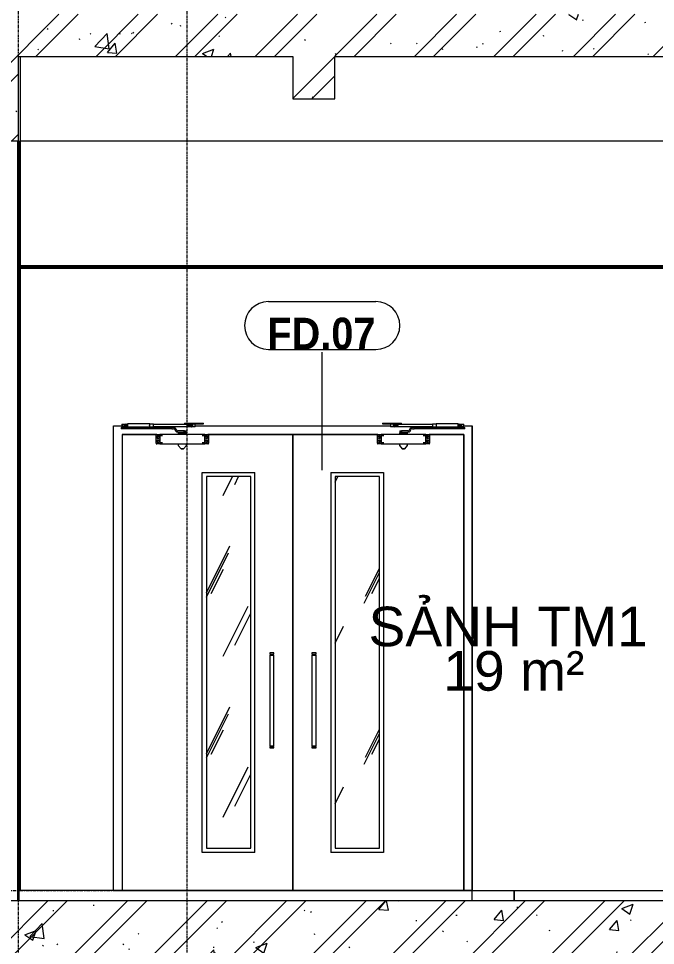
# Model space of a CAD drawing. Header units: millimetres. Extents: x 41641 to 74043, y -6777 to 34550.
# Drawn here: x 44537 to 47557, y -2261 to 2130 of the extents above; entities that cross this region are included whole.
import ezdxf

# ---------------------------------------------------------------- set-up
doc = ezdxf.new("R2010")
doc.units = ezdxf.units.MM
doc.linetypes.add('Centre', pattern=[31.75, 6.35, -4.7625, 15.875, -4.7625])
doc.linetypes.add('Grid Line', pattern=[22.225, 12.7, -3.175, 3.175, -3.175])
for name, color, linetype, lineweight in [('0-1', 7, 'Continuous', 5), ('A-AREA-IDEN', 2, 'Continuous', 9), ('A-CLNG-2', 7, 'Continuous', 35), ('A-CLNG-PATT', 13, 'Continuous', 18), ('A-DETL-GENF-1', 9, 'Continuous', 18), ('A-DETL-THIN', 151, 'Continuous', 18), ('A-DOOR', 31, 'Continuous', 18), ('A-DOOR-FRAM', 31, 'Continuous', 18), ('A-DOOR-IDEN', 31, 'Continuous', 9), ('A-FLOR-LEVL-2', 51, 'Centre', 9), ('A-WALL', 113, 'Continuous', 18), ('A-WALL-1', 7, 'Continuous', 35), ('A-WALL-FNSH-1', 250, 'Continuous', 18), ('S-BEAM-2', 250, 'Continuous', 18), ('S-COLS', 52, 'Continuous', 18), ('S-GRID-1', 1, 'Grid Line', 9)]:
    doc.layers.add(name, color=color, linetype=linetype, lineweight=lineweight)
doc.styles.add('Arial', font='arial.ttf', dxfattribs={"height": 187.5})
doc.styles.add('Arial_B', font='arialbd.ttf', dxfattribs={"width": 0.9, "height": 150})
pattern_1 = [(63.435, (49768.4, 15777.17), (-0.0007, 762.0005), [266.23, -1437.652]), (63.435, (49006.4, 15777.17), (-0.0007, 762.0005), [266.23, -1437.652]), (63.435, (50133.16, 15924.4), (-0.0007, 762.0005), [266.23, -1437.652]), (63.435, (49371.16, 15924.4), (-0.0007, 762.0005), [266.23, -1437.652]), (63.435, (50077.95, 15872.4), (-0.0007, 762.0005), [266.23, -1437.652]), (63.435, (49315.95, 15872.4), (-0.0007, 762.0005), [266.23, -1437.652]), (63.435, (50021.68, 16170.03), (-0.0007, 762.0005), [129.4, -1574.483]), (63.435, (49259.68, 16170.03), (-0.0007, 762.0005), [129.4, -1574.483]), (63.435, (49984.87, 16123.98), (-0.0007, 762.0005), [266.23, -1437.652]), (63.435, (49222.87, 16123.98), (-0.0007, 762.0005), [266.23, -1437.652]), (63.435, (49991.36, 16157.04), (-0.0007, 762.0005), [266.23, -1437.652]), (63.435, (49229.36, 16157.04), (-0.0007, 762.0005), [266.23, -1437.652]), (63.435, (49683.93, 16011.97), (-0.0007, 762.0005), [266.23, -1437.652]), (63.435, (48921.93, 16011.97), (-0.0007, 762.0005), [266.23, -1437.652]), (63.435, (49690.43, 16050.94), (-0.0007, 762.0005), [266.23, -1437.652]), (63.435, (48928.43, 16050.94), (-0.0007, 762.0005), [266.23, -1437.652]), (63.435, (49692.18, 16079.04), (-0.0007, 762.0005), [266.23, -1437.652]), (63.435, (48930.18, 16079.04), (-0.0007, 762.0005), [266.23, -1437.652])]
pattern_2 = [(50, (48873.26, 15725), (546.553, -47.817), [57.15, -628.65]), (355, (48873.26, 15725), (-105.728, 573.17), [45.72, -502.92]), (100.451, (48918.8, 15721), (440.828, 525.35), [48.57, -534.27]), (46.184, (48873.26, 15877.4), (813.237, -126.128), [85.725, -942.975]), (96.636, (48941, 15866.9), (712.207, 742.283), [72.855, -801.405]), (351.184, (48873.3, 15877.4), (712.215, 742.276), [68.58, -754.38]), (21, (48949.46, 15839.3), (454.843, -306.796), [57.15, -628.65]), (326, (48949.46, 15839.3), (185.406, 552.564), [45.72, -502.92]), (71.451, (48987.36, 15813.73), (640.251, 245.764), [48.57, -534.27]), (37.5, (48873.26, 15725), (9.2664, 253.665), [5.029, -491.795, 5.029, -505.511, -504.825]), (37.5, (48873.26, 15725), (9.2664, 253.665), [-1007.364, 5.029, -499.796]), (7.5, (48873.26, 15725), (200.4594, 300.5414), [5.029, -286.055, 5.029, -480.365, -192.405]), (7.5, (48873.26, 15725), (200.4594, 300.5414), [-776.478, 5.029, -187.376]), (327.5, (48703.33, 15725), (406.7728, -17.1864), [5.029, -185.471, 5.029, -589.331, -788.67]), (327.5, (48703.33, 15725), (406.7728, -17.1864), [-784.86, 5.029, -783.641]), (317.5, (48627.13, 15725), (444.388, 76.2803), [5.029, -242.621, 5.029, -389.687, -560.07]), (317.5, (48627.13, 15725), (444.388, 76.2803), [-642.366, 5.029, -555.041]), (45, (48873.26, 15725), (-188.5854, 188.5854), []), (45, (48873.26, 16010.75), (-188.5854, 188.5854), [])]

# ---------------------------------------------------------------- blocks, each defined once
blk = doc.blocks.new('NCV_TKTC_KET CAU_rvt-1-TKCS_THANG MÁY TM1 - MẶT CẮT')
at = {"layer": 'S-BEAM-2'}
for p, q in [((44546.9, 1550), (46035.3, 1550)), ((46035.3, 1550), (49161.9, 1550))]:
    blk.add_line(p, q, dxfattribs=at)
blk = doc.blocks.new('FD_07 - FD_07-1700x2200-CỬA ĐI 2 CÁNH-957538-TKCS_THANG MÁY TM1 - MẶT CẮT')
at = {"layer": 'A-DOOR'}
h = blk.add_hatch(dxfattribs=at)
h.set_pattern_fill('FP_4', color=256, style=0, pattern_type=2)
h.set_pattern_definition(pattern_1)
h.paths.add_polyline_path([(45427.7, -1800), (45637.7, -1800), (45637.7, -40), (45427.7, -40), (45427.7, -1590)])
h = blk.add_hatch(dxfattribs=at)
h.set_pattern_fill('FP_4', color=256, style=0, pattern_type=2)
h.set_pattern_definition(pattern_1)
h.paths.add_polyline_path([(46037.7, -1800), (46247.7, -1800), (46247.7, -40), (46037.7, -40), (46037.7, -1590)])
for p, q in [((45023.1, 193), (45023.1, 187)), ((45023.2, 193), (45027.7, 193)), ((45027.7, 187), (45023.2, 187)), ((45027.1, 209), (45027.1, 196)), ((45027.2, 209), (45039.3, 209)), ((45039.3, 196), (45027.2, 196)), ((45027.7, 193), (45263.2, 193)), ((45027.7, 187), (45027.7, 193)), ((45263.2, 187), (45027.7, 187)), ((45029.6, 209), (45029.6, 193)), ((45030.8, 196), (45030.8, 193)), ((45039.3, 209), (45046.4, 209)), ((45039.3, 196), (45039.3, 209)), ((45046.4, 196), (45039.3, 196)), ((45039.4, 193), (45039.4, 196.2)), ((45040.6, 193), (45040.6, 196)), ((45046.4, 209), (45053.3, 209)), ((45053.3, 196), (45046.4, 196)), ((45053.3, 196), (45053.3, 209)), ((45053.3, 208.6), (45053.3, 196.4)), ((45053.3, 196.4), (45053.3, 208.6)), ((45158.8, 209.5), (45054.1, 209.5)), ((45054.1, 195.5), (45158.8, 195.5)), ((45176.2, 208.5), (45158.8, 208.5)), ((45158.8, 196.5), (45176.2, 196.5)), ((45362.6, 207.5), (45176.2, 207.5)), ((45176.2, 197.5), (45362.6, 197.5)), ((45271.6, 193), (45263.2, 193)), ((45263.2, 193), (45263.2, 187)), ((45263.2, 187), (45271.6, 187)), ((45271.6, 193), (45271.6, 193)), ((45276.5, 184.4), (45282.3, 176.1)), ((45287.2, 179.6), (45281.4, 187.9)), ((45322.5, 177), (45292.1, 177)), ((45303.5, 179), (45306.2, 179)), ((45303.5, 179), (45303.5, 177)), ((45306.2, 179), (45316.2, 179)), ((45306.2, 177), (45306.2, 179)), ((45316.2, 179), (45323.6, 179)), ((45316.2, 177), (45316.2, 179)), ((45322.5, 171), (45322.5, 177)), ((45322.5, 177), (45331, 177)), ((45323.1, 213.5), (45323.1, 210.5)), ((45323.1, 213.5), (45323.5, 213.5)), ((45323.1, 210.5), (45323.5, 210.5)), ((45323.5, 213.5), (45342.8, 213.5)), ((45323.5, 210.5), (45342.8, 210.5)), ((45323.6, 177), (45323.6, 179)), ((45331, 171), (45331, 177)), ((45342.8, 213.5), (45343.1, 213.5)), ((45342.8, 210.5), (45343.1, 210.5)), ((45343.2, 213.5), (45348.4, 213.5)), ((45343.2, 210.5), (45348.4, 210.5)), ((45344.1, 206.5), (45351, 206.5)), ((45344.1, 206.5), (45344.1, 198.5)), ((45351, 198.5), (45344.1, 198.5)), ((45348.4, 213.5), (45349.5, 213.5)), ((45348.4, 210.5), (45349.5, 210.5)), ((45349.5, 213.5), (45366, 213.5)), ((45349.5, 210.5), (45366, 210.5)), ((45353.1, 210.5), (45353.1, 209.5)), ((45353.1, 209.5), (45355.1, 209.5)), ((45355.1, 209.5), (45353.1, 209.5)), ((45357.2, 209.5), (45355.1, 209.5)), ((45357.2, 209.5), (45362.9, 209.5)), ((45362.9, 195.5), (45357.2, 195.5)), ((45361.6, 209.5), (45361.6, 195.5)), ((45362.1, 215.3), (45362.1, 213.5)), ((45362.9, 209.5), (45374.4, 209.5)), ((45362.9, 195.5), (45362.9, 209.5)), ((45374.4, 195.5), (45362.9, 195.5)), ((45363.1, 210.5), (45363.1, 209.5)), ((45366, 213.5), (45370.3, 213.5)), ((45366, 210.5), (45370.3, 210.5)), ((45368.1, 215.3), (45368.1, 215.3)), ((45368.1, 215.3), (45368.1, 215.3)), ((45370.3, 213.5), (45386.7, 213.5)), ((45370.3, 210.5), (45386.7, 210.5)), ((45373.1, 209.5), (45373.1, 210.5)), ((45374.1, 213.5), (45374.1, 215.3)), ((45381.1, 209.5), (45374.4, 209.5)), ((45374.4, 209.5), (45374.6, 209.5)), ((45374.6, 195.5), (45374.4, 195.5)), ((45374.6, 195.5), (45374.6, 209.5)), ((45381.1, 209.5), (45383.1, 209.5)), ((45383.1, 209.5), (45381.1, 209.5)), ((45383.1, 209.5), (45383.1, 210.5)), ((45386.7, 213.5), (45387.9, 213.5)), ((45386.7, 210.5), (45387.9, 210.5)), ((45387.9, 213.5), (45393.1, 213.5)), ((45387.9, 210.5), (45393.1, 210.5)), ((45393.2, 213.5), (45393.5, 213.5)), ((45393.2, 210.5), (45393.5, 210.5)), ((45393.5, 213.5), (45412.7, 213.5)), ((45393.5, 210.5), (45412.7, 210.5)), ((45412.7, 213.5), (45413.1, 213.5)), ((45412.7, 210.5), (45413.1, 210.5)), ((45413.1, 210.5), (45413.1, 213.5)), ((46262.3, 213.5), (46262.3, 210.5)), ((46262.3, 213.5), (46262.7, 213.5)), ((46262.3, 210.5), (46262.7, 210.5)), ((46262.7, 213.5), (46282, 213.5)), ((46262.7, 210.5), (46282, 210.5)), ((46282, 213.5), (46282.3, 213.5)), ((46282, 210.5), (46282.3, 210.5)), ((46282.4, 213.5), (46287.6, 213.5)), ((46282.4, 210.5), (46287.6, 210.5)), ((46287.6, 213.5), (46288.7, 213.5)), ((46287.6, 210.5), (46288.7, 210.5)), ((46288.7, 213.5), (46305.2, 213.5)), ((46288.7, 210.5), (46305.2, 210.5)), ((46292.3, 210.5), (46292.3, 209.5)), ((46294.3, 209.5), (46292.3, 209.5)), ((46292.3, 209.5), (46294.3, 209.5)), ((46301.1, 209.5), (46294.3, 209.5)), ((46300.8, 209.5), (46300.8, 195.5)), ((46300.8, 209.5), (46301.1, 209.5)), ((46301.1, 195.5), (46300.8, 195.5)), ((46301.1, 209.5), (46312.6, 209.5)), ((46312.6, 195.5), (46301.1, 195.5)), ((46301.3, 215.3), (46301.3, 213.5)), ((46302.3, 210.5), (46302.3, 209.5)), ((46305.2, 213.5), (46309.4, 213.5)), ((46305.2, 210.5), (46309.4, 210.5)), ((46307.3, 215.3), (46307.3, 215.3)), ((46307.3, 215.3), (46307.3, 215.3)), ((46309.4, 213.5), (46325.9, 213.5)), ((46309.4, 210.5), (46325.9, 210.5)), ((46312.3, 209.5), (46312.3, 210.5)), ((46312.6, 209.5), (46318.3, 209.5)), ((46312.6, 209.5), (46312.6, 195.5)), ((46318.3, 195.5), (46312.6, 195.5)), ((46499.3, 207.5), (46312.9, 207.5)), ((46312.9, 197.5), (46499.3, 197.5)), ((46313.3, 213.5), (46313.3, 215.3)), ((46313.8, 195.5), (46313.8, 209.5)), ((46320.3, 209.5), (46318.4, 209.5)), ((46322.3, 209.5), (46320.3, 209.5)), ((46320.3, 209.5), (46322.3, 209.5)), ((46322.3, 209.5), (46322.3, 210.5)), ((46324.5, 206.5), (46331.4, 206.5)), ((46331.4, 198.5), (46324.5, 198.5)), ((46325.9, 213.5), (46327.1, 213.5)), ((46325.9, 210.5), (46327.1, 210.5)), ((46327.1, 213.5), (46332.3, 213.5)), ((46327.1, 210.5), (46332.3, 210.5)), ((46331.4, 198.5), (46331.4, 206.5)), ((46332.3, 213.5), (46332.7, 213.5)), ((46332.3, 210.5), (46332.7, 210.5)), ((46332.7, 213.5), (46351.9, 213.5)), ((46332.7, 210.5), (46351.9, 210.5)), ((46344.5, 177), (46344.5, 171)), ((46344.5, 177), (46353, 177)), ((46351.9, 213.5), (46352.3, 213.5)), ((46351.9, 210.5), (46352.3, 210.5)), ((46351.9, 179), (46359.3, 179)), ((46351.9, 179), (46351.9, 177)), ((46352.3, 210.5), (46352.3, 213.5)), ((46383.3, 177), (46353, 177)), ((46353, 177), (46353, 171)), ((46359.3, 179), (46369.3, 179)), ((46359.3, 179), (46359.3, 177)), ((46369.3, 179), (46372, 179)), ((46369.3, 179), (46369.3, 177)), ((46372, 177), (46372, 179)), ((46394.1, 187.9), (46388.3, 179.6)), ((46393.2, 176.1), (46399, 184.4)), ((46403.9, 193), (46403.9, 193)), ((46412.3, 193), (46403.9, 193)), ((46403.9, 187), (46412.3, 187)), ((46412.3, 187), (46412.3, 193)), ((46412.3, 193), (46647.7, 193)), ((46647.7, 187), (46412.3, 187)), ((46516.7, 208.5), (46499.3, 208.5)), ((46499.3, 196.5), (46516.7, 196.5)), ((46621.3, 209.5), (46516.7, 209.5)), ((46516.7, 195.5), (46621.3, 195.5)), ((46622.2, 209), (46629, 209)), ((46622.2, 209), (46622.2, 196)), ((46622.2, 196.4), (46622.2, 208.6)), ((46622.2, 208.6), (46622.2, 196.4)), ((46629, 196), (46622.2, 196)), ((46629, 209), (46636.1, 209)), ((46636.1, 196), (46629, 196)), ((46634.8, 196), (46634.8, 193)), ((46636, 196.2), (46636, 193)), ((46636.1, 209), (46648.3, 209)), ((46636.1, 209), (46636.1, 196)), ((46648.3, 196), (46636.1, 196)), ((46644.6, 193), (46644.6, 196)), ((46645.8, 193), (46645.8, 209)), ((46647.7, 193), (46652.2, 193)), ((46647.7, 193), (46647.7, 187)), ((46652.2, 187), (46647.7, 187)), ((46648.3, 196), (46648.3, 209)), ((46652.3, 187), (46652.3, 193)), ((45027.7, 160), (45027.7, -2000)), ((45192.5, 160), (45027.7, 160)), ((45189.5, 118), (45189.5, 157)), ((45192.5, 160), (45204.8, 160)), ((45204.8, 160), (45207.4, 160)), ((45419.5, 160), (45207.5, 160)), ((45207.5, 160), (45207.5, 159.7)), ((45207.5, 159.7), (45207.5, 151.1)), ((45219.5, 154), (45207.5, 154)), ((45207.5, 151.1), (45207.5, 149.3)), ((45207.5, 149.3), (45207.5, 125.7)), ((45292.1, 171), (45322.5, 171)), ((45294, 167), (45294, 160)), ((45294, 167), (45332.4, 167)), ((45303.5, 171), (45303.5, 169)), ((45304.8, 169), (45303.5, 169)), ((45304.5, 169), (45304.5, 167)), ((45305.7, 169), (45304.8, 169)), ((45304.8, 169), (45305.7, 169)), ((45306.2, 169), (45304.8, 169)), ((45306.2, 169), (45306.2, 171)), ((45311.2, 169), (45306.2, 169)), ((45316.2, 169), (45311.2, 169)), ((45316.2, 169), (45316.2, 171)), ((45319.9, 169), (45316.2, 169)), ((45323.6, 169), (45319.9, 169)), ((45331, 171), (45322.5, 171)), ((45322.5, 167), (45322.5, 169)), ((45323.6, 169), (45323.6, 171)), ((45332.4, 167), (45333.1, 167)), ((45333.1, 160), (45333.1, 167)), ((45419.5, 154), (45407.5, 154)), ((45419.5, 159.7), (45419.5, 160)), ((45419.5, 151.1), (45419.5, 159.7)), ((45419.5, 149.3), (45419.5, 151.1)), ((45419.5, 125.7), (45419.5, 149.3)), ((45419.6, 160), (45422.3, 160)), ((45422.3, 160), (45434.5, 160)), ((45837.7, 160), (45434.5, 160)), ((45437.5, 157), (45437.5, 118)), ((45837.7, -2000), (45837.7, 160)), ((46241, 160), (45837.7, 160)), ((45837.7, 160), (45837.7, -2000)), ((46238, 118), (46238, 157)), ((46241, 160), (46253.2, 160)), ((46253.2, 160), (46255.9, 160)), ((46468, 160), (46256, 160)), ((46256, 160), (46256, 159.7)), ((46256, 159.7), (46256, 151.1)), ((46268, 154), (46256, 154)), ((46256, 151.1), (46256, 149.3)), ((46256, 149.3), (46256, 125.7)), ((46342.4, 167), (46342.4, 160)), ((46342.4, 167), (46343.1, 167)), ((46343.1, 167), (46381.5, 167)), ((46353, 171), (46344.5, 171)), ((46351.9, 171), (46351.9, 169)), ((46355.6, 169), (46351.9, 169)), ((46353, 171), (46383.3, 171)), ((46353, 169), (46353, 167)), ((46359.3, 169), (46355.6, 169)), ((46359.3, 171), (46359.3, 169)), ((46364.3, 169), (46359.3, 169)), ((46369.3, 169), (46364.3, 169)), ((46369.3, 171), (46369.3, 169)), ((46370.7, 169), (46369.3, 169)), ((46370.7, 169), (46369.8, 169)), ((46369.8, 169), (46370.7, 169)), ((46372, 169), (46370.7, 169)), ((46371, 167), (46371, 169)), ((46372, 169), (46372, 171)), ((46381.5, 160), (46381.5, 167)), ((46468, 154), (46456, 154)), ((46468, 160), (46470.7, 160)), ((46468, 159.7), (46468, 160)), ((46468, 151.1), (46468, 159.7)), ((46468, 149.3), (46468, 151.1)), ((46468, 125.7), (46468, 149.3)), ((46470.7, 160), (46483, 160)), ((46647.7, 160), (46483, 160)), ((46486, 157), (46486, 118)), ((46647.7, -2000), (46647.7, 160)), ((45204.8, 115), (45192.5, 115)), ((45207.4, 115), (45204.8, 115)), ((45207.5, 125.7), (45207.5, 123.9)), ((45207.5, 123.9), (45207.5, 115.3)), ((45207.5, 121), (45219.5, 121)), ((45207.5, 115.3), (45207.5, 115)), ((45207.5, 115), (45419.5, 115)), ((45294, 115), (45294, 107.4)), ((45294.3, 106.7), (45307.2, 91.3)), ((45313.5, 91), (45313.5, 91)), ((45313.5, 91), (45313.5, 91)), ((45319.8, 91.3), (45332.8, 106.7)), ((45333, 107.4), (45333, 115)), ((45407.5, 121), (45419.5, 121)), ((45419.5, 123.9), (45419.5, 125.7)), ((45419.5, 115.3), (45419.5, 123.9)), ((45419.5, 115), (45419.5, 115.3)), ((45422.3, 115), (45419.6, 115)), ((45434.5, 115), (45422.3, 115)), ((46253.2, 115), (46241, 115)), ((46255.9, 115), (46253.2, 115)), ((46256, 125.7), (46256, 123.9)), ((46256, 123.9), (46256, 115.3)), ((46256, 121), (46268, 121)), ((46256, 115.3), (46256, 115)), ((46256, 115), (46468, 115)), ((46342.5, 115), (46342.5, 107.4)), ((46342.7, 106.7), (46355.7, 91.3)), ((46362, 91), (46362, 91)), ((46362, 91), (46362, 91)), ((46368.2, 91.3), (46381.2, 106.7)), ((46381.5, 107.4), (46381.5, 115)), ((46456, 121), (46468, 121)), ((46468, 123.9), (46468, 125.7)), ((46468, 115.3), (46468, 123.9)), ((46468, 115), (46468, 115.3)), ((46470.7, 115), (46468, 115)), ((46483, 115), (46470.7, 115)), ((45407.7, -1820), (45407.7, -20)), ((45407.7, -20), (45657.7, -20)), ((45427.7, -40), (45427.7, -1800)), ((45637.7, -40), (45427.7, -40)), ((45637.7, -1800), (45637.7, -40)), ((45657.7, -1820), (45657.7, -20)), ((46017.7, -20), (46267.7, -20)), ((46017.7, -20), (46017.7, -1820)), ((46037.7, -40), (46037.7, -1800)), ((46247.7, -40), (46037.7, -40)), ((46247.7, -1800), (46247.7, -40)), ((46267.7, -20), (46267.7, -1820)), ((45727.7, -875), (45727.7, -881)), ((45747.7, -875), (45727.7, -875)), ((45747.7, -881), (45747.7, -875)), ((45927.7, -875), (45927.7, -881)), ((45947.7, -875), (45927.7, -875)), ((45947.7, -881), (45947.7, -875)), ((45727.7, -881), (45747.7, -881)), ((45727.7, -885.2), (45727.7, -1314.8)), ((45727.7, -885.2), (45747.7, -885.2)), ((45729.7, -881), (45729.7, -885.2)), ((45745.8, -885.2), (45745.8, -881)), ((45747.7, -1314.8), (45747.7, -885.2)), ((45927.7, -881), (45947.7, -881)), ((45927.7, -885.2), (45927.7, -1314.8)), ((45927.7, -885.2), (45947.7, -885.2)), ((45929.7, -881), (45929.7, -885.2)), ((45945.8, -885.2), (45945.8, -881)), ((45947.7, -1314.8), (45947.7, -885.2)), ((45727.7, -1314.8), (45747.7, -1314.8)), ((45729.7, -1314.8), (45729.7, -1319)), ((45745.8, -1319), (45745.8, -1314.8)), ((45927.7, -1314.8), (45947.7, -1314.8)), ((45929.7, -1314.8), (45929.7, -1319)), ((45945.8, -1319), (45945.8, -1314.8)), ((45727.7, -1319), (45727.7, -1325)), ((45727.7, -1319), (45747.7, -1319)), ((45727.7, -1325), (45747.7, -1325)), ((45747.7, -1325), (45747.7, -1319)), ((45927.7, -1319), (45927.7, -1325)), ((45927.7, -1319), (45947.7, -1319)), ((45927.7, -1325), (45947.7, -1325)), ((45947.7, -1325), (45947.7, -1319)), ((45427.7, -1800), (45637.7, -1800)), ((46037.7, -1800), (46247.7, -1800)), ((45657.7, -1820), (45407.7, -1820)), ((46267.7, -1820), (46017.7, -1820)), ((44987.7, -2000), (46687.7, -2000)), ((45027.7, -2000), (45837.7, -2000)), ((45837.7, -2000), (46647.7, -2000))]:
    blk.add_line(p, q, dxfattribs=at)
at = {"layer": 'A-DOOR', "flags": 128}
for points in [[(45340.8, 202.5), (45340.9, 203.3), (45341.2, 204), (45341.7, 204.7), (45342.3, 205.4), (45343.1, 206), (45344.1, 206.5)], [(45344.1, 198.5), (45343.1, 199), (45342.3, 199.6), (45341.7, 200.3), (45341.2, 201), (45340.9, 201.7), (45340.8, 202.5)], [(46331.4, 206.5), (46332.3, 206), (46333.1, 205.4), (46333.8, 204.7), (46334.3, 204), (46334.5, 203.3), (46334.6, 202.5)], [(46334.6, 202.5), (46334.5, 201.7), (46334.3, 201), (46333.8, 200.3), (46333.1, 199.6), (46332.3, 199), (46331.4, 198.5)], [(45192.5, 160), (45191.9, 159.9), (45191.2, 159.7), (45190.6, 159.3), (45190.2, 158.9), (45189.8, 158.3), (45189.6, 157.7), (45189.5, 157)], [(45437.5, 157), (45437.4, 157.7), (45437.2, 158.3), (45436.9, 158.9), (45436.4, 159.3), (45435.8, 159.7), (45435.2, 159.9), (45434.5, 160)], [(46241, 160), (46240.3, 159.9), (46239.7, 159.7), (46239.1, 159.3), (46238.6, 158.9), (46238.3, 158.3), (46238, 157.7), (46238, 157)], [(46486, 157), (46485.9, 157.7), (46485.7, 158.3), (46485.3, 158.9), (46484.8, 159.3), (46484.3, 159.7), (46483.6, 159.9), (46483, 160)], [(45189.5, 118), (45189.6, 117.3), (45189.8, 116.7), (45190.2, 116.1), (45190.6, 115.7), (45191.2, 115.3), (45191.9, 115.1), (45192.5, 115)], [(45294.3, 106.7), (45294.3, 106.7), (45294.2, 106.8), (45294.2, 106.8), (45294.2, 106.8), (45294.2, 106.9), (45294.1, 106.9), (45294.1, 107), (45294.1, 107), (45294.1, 107), (45294.1, 107.1), (45294.1, 107.1), (45294, 107.2), (45294, 107.2), (45294, 107.3), (45294, 107.3), (45294, 107.3), (45294, 107.4), (45294, 107.4)], [(45307.9, 91), (45307.9, 91), (45307.9, 91), (45307.8, 91), (45307.8, 91), (45307.8, 91), (45307.7, 91), (45307.7, 91), (45307.7, 91), (45307.6, 91.1), (45307.6, 91.1), (45307.6, 91.1), (45307.5, 91.1), (45307.5, 91.1), (45307.5, 91.1), (45307.4, 91.2), (45307.4, 91.2), (45307.4, 91.2), (45307.3, 91.2), (45307.3, 91.3), (45307.3, 91.3), (45307.3, 91.3), (45307.2, 91.3)], [(45313.5, 91), (45313.3, 91), (45313.1, 91), (45312.9, 91), (45312.6, 91), (45312.4, 91), (45312.2, 91), (45312, 91), (45311.8, 91), (45311.6, 91), (45311.3, 91), (45311.1, 91), (45310.9, 91), (45310.7, 91), (45310.6, 91), (45310.4, 91), (45310.2, 91), (45310, 91), (45309.8, 91), (45309.7, 91), (45309.5, 91), (45309.4, 91), (45309.2, 91), (45309.1, 91), (45309, 91), (45308.8, 91), (45308.7, 91), (45308.6, 91), (45308.5, 91), (45308.4, 91), (45308.3, 91), (45308.2, 91), (45308.2, 91), (45308.1, 91), (45308.1, 91), (45308, 91), (45308, 91), (45308, 91), (45308, 91), (45307.9, 91)], [(45307.9, 91), (45307.9, 91), (45308, 91), (45308, 91), (45308, 91), (45308.1, 91), (45308.1, 91), (45308.2, 91), (45308.2, 91), (45308.3, 91), (45308.4, 91), (45308.5, 91), (45308.6, 91), (45308.7, 91), (45308.8, 91), (45308.9, 91), (45309, 91), (45309.2, 91), (45309.3, 91), (45309.5, 91), (45309.6, 91), (45309.8, 91), (45310, 91), (45310.1, 91), (45310.3, 91), (45310.5, 91), (45310.7, 91), (45310.9, 91), (45311.1, 91), (45311.3, 91), (45311.5, 91), (45311.7, 91), (45311.9, 91), (45312.1, 91), (45312.4, 91), (45312.6, 91), (45312.8, 91), (45313, 91), (45313.2, 91), (45313.5, 91), (45313.5, 91)], [(45313.5, 91), (45313.7, 91), (45314, 91), (45314.2, 91), (45314.4, 91), (45314.6, 91), (45314.8, 91), (45315.1, 91), (45315.3, 91), (45315.5, 91), (45315.7, 91), (45315.9, 91), (45316.1, 91), (45316.3, 91), (45316.5, 91), (45316.7, 91), (45316.8, 91), (45317, 91), (45317.2, 91), (45317.4, 91), (45317.5, 91), (45317.7, 91), (45317.8, 91), (45318, 91), (45318.1, 91), (45318.2, 91), (45318.3, 91), (45318.4, 91), (45318.5, 91), (45318.6, 91), (45318.7, 91), (45318.8, 91), (45318.9, 91), (45318.9, 91), (45319, 91), (45319, 91), (45319, 91), (45319.1, 91), (45319.1, 91), (45319.1, 91)], [(45319.1, 91), (45319.1, 91), (45319.1, 91), (45319.1, 91), (45319, 91), (45319, 91), (45318.9, 91), (45318.9, 91), (45318.8, 91), (45318.7, 91), (45318.7, 91), (45318.6, 91), (45318.5, 91), (45318.4, 91), (45318.2, 91), (45318.1, 91), (45318, 91), (45317.9, 91), (45317.7, 91), (45317.6, 91), (45317.4, 91), (45317.2, 91), (45317.1, 91), (45316.9, 91), (45316.7, 91), (45316.5, 91), (45316.3, 91), (45316.1, 91), (45315.9, 91), (45315.7, 91), (45315.5, 91), (45315.3, 91), (45315.1, 91), (45314.9, 91), (45314.7, 91), (45314.5, 91), (45314.2, 91), (45314, 91), (45313.8, 91), (45313.6, 91), (45313.5, 91)], [(45319.8, 91.3), (45319.8, 91.3), (45319.7, 91.3), (45319.7, 91.2), (45319.7, 91.2), (45319.7, 91.2), (45319.6, 91.2), (45319.6, 91.2), (45319.6, 91.1), (45319.5, 91.1), (45319.5, 91.1), (45319.5, 91.1), (45319.4, 91.1), (45319.4, 91.1), (45319.4, 91), (45319.3, 91), (45319.3, 91), (45319.3, 91), (45319.2, 91), (45319.2, 91), (45319.2, 91), (45319.1, 91), (45319.1, 91)], [(45333, 107.4), (45333, 107.4), (45333, 107.3), (45333, 107.3), (45333, 107.2), (45333, 107.2), (45333, 107.1), (45333, 107.1), (45333, 107.1), (45332.9, 107), (45332.9, 107), (45332.9, 106.9), (45332.9, 106.9), (45332.9, 106.9), (45332.8, 106.8), (45332.8, 106.8), (45332.8, 106.7), (45332.8, 106.7), (45332.8, 106.7)], [(45434.5, 115), (45435.2, 115.1), (45435.8, 115.3), (45436.4, 115.7), (45436.9, 116.1), (45437.2, 116.7), (45437.4, 117.3), (45437.5, 118)], [(46238, 118), (46238, 117.3), (46238.3, 116.7), (46238.6, 116.1), (46239.1, 115.7), (46239.7, 115.3), (46240.3, 115.1), (46241, 115)], [(46342.7, 106.7), (46342.7, 106.7), (46342.7, 106.8), (46342.6, 106.8), (46342.6, 106.8), (46342.6, 106.9), (46342.6, 106.9), (46342.6, 107), (46342.5, 107), (46342.5, 107), (46342.5, 107.1), (46342.5, 107.1), (46342.5, 107.2), (46342.5, 107.2), (46342.5, 107.3), (46342.5, 107.3), (46342.5, 107.3), (46342.5, 107.4), (46342.5, 107.4)], [(46356.4, 91), (46356.3, 91), (46356.3, 91), (46356.3, 91), (46356.2, 91), (46356.2, 91), (46356.2, 91), (46356.1, 91), (46356.1, 91), (46356.1, 91.1), (46356, 91.1), (46356, 91.1), (46356, 91.1), (46355.9, 91.1), (46355.9, 91.1), (46355.9, 91.2), (46355.8, 91.2), (46355.8, 91.2), (46355.8, 91.2), (46355.8, 91.3), (46355.7, 91.3), (46355.7, 91.3), (46355.7, 91.3)], [(46362, 91), (46361.7, 91), (46361.5, 91), (46361.3, 91), (46361.1, 91), (46360.9, 91), (46360.6, 91), (46360.4, 91), (46360.2, 91), (46360, 91), (46359.8, 91), (46359.6, 91), (46359.4, 91), (46359.2, 91), (46359, 91), (46358.8, 91), (46358.6, 91), (46358.5, 91), (46358.3, 91), (46358.1, 91), (46358, 91), (46357.8, 91), (46357.7, 91), (46357.5, 91), (46357.4, 91), (46357.3, 91), (46357.2, 91), (46357, 91), (46356.9, 91), (46356.8, 91), (46356.8, 91), (46356.7, 91), (46356.6, 91), (46356.6, 91), (46356.5, 91), (46356.5, 91), (46356.4, 91), (46356.4, 91), (46356.4, 91), (46356.4, 91)], [(46356.4, 91), (46356.4, 91), (46356.4, 91), (46356.4, 91), (46356.5, 91), (46356.5, 91), (46356.5, 91), (46356.6, 91), (46356.7, 91), (46356.7, 91), (46356.8, 91), (46356.9, 91), (46357, 91), (46357.1, 91), (46357.2, 91), (46357.4, 91), (46357.5, 91), (46357.6, 91), (46357.8, 91), (46357.9, 91), (46358.1, 91), (46358.2, 91), (46358.4, 91), (46358.6, 91), (46358.8, 91), (46358.9, 91), (46359.1, 91), (46359.3, 91), (46359.5, 91), (46359.7, 91), (46359.9, 91), (46360.1, 91), (46360.4, 91), (46360.6, 91), (46360.8, 91), (46361, 91), (46361.2, 91), (46361.5, 91), (46361.7, 91), (46361.9, 91), (46362, 91)], [(46362, 91), (46362.2, 91), (46362.4, 91), (46362.6, 91), (46362.8, 91), (46363.1, 91), (46363.3, 91), (46363.5, 91), (46363.7, 91), (46363.9, 91), (46364.1, 91), (46364.3, 91), (46364.5, 91), (46364.7, 91), (46364.9, 91), (46365.1, 91), (46365.3, 91), (46365.5, 91), (46365.6, 91), (46365.8, 91), (46366, 91), (46366.1, 91), (46366.3, 91), (46366.4, 91), (46366.5, 91), (46366.6, 91), (46366.8, 91), (46366.9, 91), (46367, 91), (46367.1, 91), (46367.2, 91), (46367.2, 91), (46367.3, 91), (46367.4, 91), (46367.4, 91), (46367.5, 91), (46367.5, 91), (46367.5, 91), (46367.5, 91), (46367.5, 91)], [(46367.5, 91), (46367.5, 91), (46367.5, 91), (46367.5, 91), (46367.5, 91), (46367.4, 91), (46367.4, 91), (46367.3, 91), (46367.2, 91), (46367.2, 91), (46367.1, 91), (46367, 91), (46366.9, 91), (46366.8, 91), (46366.7, 91), (46366.6, 91), (46366.4, 91), (46366.3, 91), (46366.1, 91), (46366, 91), (46365.8, 91), (46365.7, 91), (46365.5, 91), (46365.3, 91), (46365.2, 91), (46365, 91), (46364.8, 91), (46364.6, 91), (46364.4, 91), (46364.2, 91), (46364, 91), (46363.8, 91), (46363.6, 91), (46363.3, 91), (46363.1, 91), (46362.9, 91), (46362.7, 91), (46362.5, 91), (46362.2, 91), (46362, 91), (46362, 91)], [(46368.2, 91.3), (46368.2, 91.3), (46368.2, 91.3), (46368.2, 91.2), (46368.1, 91.2), (46368.1, 91.2), (46368.1, 91.2), (46368, 91.2), (46368, 91.1), (46368, 91.1), (46367.9, 91.1), (46367.9, 91.1), (46367.9, 91.1), (46367.8, 91.1), (46367.8, 91), (46367.8, 91), (46367.7, 91), (46367.7, 91), (46367.7, 91), (46367.6, 91), (46367.6, 91), (46367.6, 91), (46367.5, 91)], [(46381.5, 107.4), (46381.5, 107.4), (46381.5, 107.3), (46381.4, 107.3), (46381.4, 107.2), (46381.4, 107.2), (46381.4, 107.1), (46381.4, 107.1), (46381.4, 107.1), (46381.4, 107), (46381.4, 107), (46381.4, 106.9), (46381.3, 106.9), (46381.3, 106.9), (46381.3, 106.8), (46381.3, 106.8), (46381.2, 106.7), (46381.2, 106.7), (46381.2, 106.7)], [(46483, 115), (46483.6, 115.1), (46484.3, 115.3), (46484.8, 115.7), (46485.3, 116.1), (46485.7, 116.7), (46485.9, 117.3), (46486, 118)]]:
    blk.add_lwpolyline(points, dxfattribs=at)
at = {"layer": 'A-DOOR'}
for centre, start, end in [((45198.5, 147), 0, 180), ((45198.5, 147), 180, 0), ((45428.5, 147), 0, 180), ((45428.5, 147), 180, 0), ((46247, 147), 0, 180), ((46247, 147), 180, 0), ((46477, 147), 0, 180), ((46477, 147), 180, 0), ((45198.5, 128), 0, 180), ((45198.5, 128), 180, 0), ((45428.5, 128), 0, 180), ((45428.5, 128), 180, 0), ((46247, 128), 0, 180), ((46247, 128), 180, 0), ((46477, 128), 0, 180), ((46477, 128), 180, 0)]:
    blk.add_arc(centre, 3.5, start, end, dxfattribs=at)
for centre, major_axis, ratio, start_param, end_param in [((45045.2, 202.5), (0, 2.5), 0.965835, 4.712389, 7.853982), ((45045.2, 202.5), (0, 2.5), 0.965835, 1.570796, 4.712389), ((45045.7, 202.5), (0, 2.5), 0.965835, 0, 1.570796), ((45045.8, 202.5), (0, 2.5), 0.965835, 0, 1.570796), ((45045.7, 202.5), (0, 2.5), 0.965835, 1.570796, 3.141593), ((45045.8, 202.5), (0, 2.5), 0.965835, 1.570796, 3.141593), ((45047.5, 202.5), (0, 2.5), 0.965835, 0.523599, 1.570796), ((45047.5, 202.5), (0, 2.5), 0.965835, 0.523599, 1.570796), ((45047.5, 202.5), (0, 2.5), 0.965835, 1.570796, 2.617994), ((45047.5, 202.5), (0, 2.5), 0.965835, 1.570796, 2.617994), ((45048.1, 202.5), (0, 2.5), 0.965835, 0.523599, 1.570796), ((45048.1, 202.5), (0, 2.5), 0.965835, 1.570796, 2.617994), ((45044.5, 202.5), (0, 6.79), 0.965835, 4.712389, 5.992125), ((45044.5, 202.5), (0, 6.79), 0.965835, 3.432653, 4.712389), ((45045.1, 202.5), (0, 6.79), 0.965835, 4.712389, 5.992125), ((45045.1, 202.5), (0, 6.79), 0.965835, 3.432653, 4.712389), ((45045.7, 202.5), (0, 2.5), 0.965835, 4.712389, 4.974188), ((45045.8, 202.5), (0, 2.5), 0.965835, 4.712389, 4.974188), ((45045.7, 202.5), (0, 2.5), 0.965835, 4.45059, 4.712389), ((45045.8, 202.5), (0, 2.5), 0.965835, 4.45059, 4.712389), ((45054.1, 202.5), (0, 7), 0.259156, 0, 0.50718), ((45054.1, 202.5), (0, 7), 0.259156, 2.634413, 3.141593), ((45158.8, 202.5), (0, 7), 0.259156, 5.759587, 7.853982), ((45158.8, 202.5), (0, 7), 0.259156, 1.570796, 3.665191), ((45158.8, 202.5), (0, 6), 0.259156, 0, 1.570796), ((45158.8, 202.5), (0, 6), 0.259156, 1.570796, 3.141593), ((45176.2, 202.5), (0, 6), 0.259156, 5.759587, 7.853982), ((45176.2, 202.5), (0, 6), 0.259156, 1.570796, 3.665191), ((45176.2, 202.5), (0, 5), 0.259156, 0, 1.570796), ((45176.2, 202.5), (0, 5), 0.259156, 1.570796, 3.141593), ((45271.6, 181), (0, 12), 1, 5.323254, 6.283185), ((45271.6, 181), (0, 6), 1, 5.323254, 6.283185), ((45292.1, 183), (0, 12), 1, 2.181662, 3.141593), ((45292.1, 183), (0, 6), 1, 2.181662, 3.141593), ((45357.2, 202.5), (0, 7), 0.965835, 0, 1.570796), ((45357.2, 202.5), (0, 7), 0.965835, 1.570796, 3.141593), ((45355, 202.5), (0, 2.5), 0.965835, 4.712389, 7.853982), ((45355, 202.5), (0, 2.5), 0.965835, 1.570796, 4.712389), ((45355.5, 202.5), (0, 2.5), 0.965835, 0, 1.570796), ((45355.5, 202.5), (0, 2.5), 0.965835, 0, 1.570796), ((45355.5, 202.5), (0, 2.5), 0.965835, 1.570796, 3.141593), ((45355.5, 202.5), (0, 2.5), 0.965835, 1.570796, 3.141593), ((45357.1, 202.5), (0, 2.5), 0.965835, 0.523599, 1.570796), ((45357.1, 202.5), (0, 2.5), 0.965835, 0.523599, 1.570796), ((45357.1, 202.5), (0, 2.5), 0.965835, 1.570796, 2.617994), ((45357.1, 202.5), (0, 2.5), 0.965835, 1.570796, 2.617994), ((45357.6, 202.5), (0, 2.5), 0.965835, 0.523599, 1.570796), ((45357.6, 202.5), (0, 2.5), 0.965835, 1.570796, 2.617994), ((45355.5, 202.5), (0, 2.5), 0.965835, 5.759587, 6.021386), ((45355.5, 202.5), (0, 2.5), 0.965835, 5.759587, 6.021386), ((45355.5, 202.5), (0, 2.5), 0.965835, 3.403392, 3.665191), ((45355.5, 202.5), (0, 2.5), 0.965835, 3.403392, 3.665191), ((46320.5, 202.5), (0, 2.5), 0.965835, 4.712389, 7.853982), ((46320.5, 202.5), (0, 2.5), 0.965835, 1.570796, 4.712389), ((46318.3, 202.5), (0, 7), 0.965835, 4.712389, 6.283185), ((46318.3, 202.5), (0, 7), 0.965835, 3.141593, 4.712389), ((46319.9, 202.5), (0, 2.5), 0.965835, 0.261799, 0.523599), ((46319.9, 202.5), (0, 2.5), 0.965835, 0.261799, 0.523599), ((46319.9, 202.5), (0, 2.5), 0.965835, 2.617994, 2.879793), ((46319.9, 202.5), (0, 2.5), 0.965835, 2.617994, 2.879793), ((46317.8, 202.5), (0, 2.5), 0.965835, 4.712389, 5.759587), ((46317.8, 202.5), (0, 2.5), 0.965835, 3.665191, 4.712389), ((46318.4, 202.5), (0, 2.5), 0.965835, 4.712389, 5.759587), ((46318.4, 202.5), (0, 2.5), 0.965835, 4.712389, 5.759587), ((46318.4, 202.5), (0, 2.5), 0.965835, 3.665191, 4.712389), ((46318.4, 202.5), (0, 2.5), 0.965835, 3.665191, 4.712389), ((46319.9, 202.5), (0, 2.5), 0.965835, 4.712389, 6.283185), ((46319.9, 202.5), (0, 2.5), 0.965835, 4.712389, 6.283185), ((46319.9, 202.5), (0, 2.5), 0.965835, 3.141593, 4.712389), ((46319.9, 202.5), (0, 2.5), 0.965835, 3.141593, 4.712389), ((46383.3, 183), (0, 6), 1, 3.141593, 4.101524), ((46383.3, 183), (0, 12), 1, 3.141593, 4.101524), ((46403.9, 181), (0, 12), 1, 0, 0.959931), ((46403.9, 181), (0, 6), 1, 0, 0.959931), ((46499.3, 202.5), (0, 6), 0.259156, 4.712389, 6.806784), ((46499.3, 202.5), (0, 6), 0.259156, 2.617994, 4.712389), ((46499.3, 202.5), (0, 5), 0.259156, 4.712389, 6.283185), ((46499.3, 202.5), (0, 5), 0.259156, 3.141593, 4.712389), ((46516.7, 202.5), (0, 7), 0.259156, 4.712389, 6.806784), ((46516.7, 202.5), (0, 7), 0.259156, 2.617994, 4.712389), ((46516.7, 202.5), (0, 6), 0.259156, 4.712389, 6.283185), ((46516.7, 202.5), (0, 6), 0.259156, 3.141593, 4.712389), ((46621.3, 202.5), (0, 7), 0.259156, 5.776005, 6.283185), ((46621.3, 202.5), (0, 7), 0.259156, 3.141593, 3.648773), ((46630.4, 202.5), (0, 6.79), 0.965835, 0.291061, 1.570796), ((46630.4, 202.5), (0, 6.79), 0.965835, 1.570796, 2.850532), ((46630.9, 202.5), (0, 6.79), 0.965835, 0.291061, 1.570796), ((46630.9, 202.5), (0, 6.79), 0.965835, 1.570796, 2.850532), ((46629.7, 202.5), (0, 2.5), 0.965835, 1.308997, 1.570796), ((46629.7, 202.5), (0, 2.5), 0.965835, 1.308997, 1.570796), ((46629.7, 202.5), (0, 2.5), 0.965835, 1.570796, 1.832596), ((46629.7, 202.5), (0, 2.5), 0.965835, 1.570796, 1.832596), ((46630.3, 202.5), (0, 2.5), 0.965835, 4.712389, 7.853982), ((46630.3, 202.5), (0, 2.5), 0.965835, 1.570796, 4.712389), ((46627.4, 202.5), (0, 2.5), 0.965835, 4.712389, 5.759587), ((46627.4, 202.5), (0, 2.5), 0.965835, 3.665191, 4.712389), ((46627.9, 202.5), (0, 2.5), 0.965835, 4.712389, 5.759587), ((46627.9, 202.5), (0, 2.5), 0.965835, 3.665191, 4.712389), ((46628, 202.5), (0, 2.5), 0.965835, 4.712389, 5.759587), ((46628, 202.5), (0, 2.5), 0.965835, 3.665191, 4.712389), ((46629.7, 202.5), (0, 2.5), 0.965835, 4.712389, 6.283185), ((46629.7, 202.5), (0, 2.5), 0.965835, 4.712389, 6.283185), ((46629.7, 202.5), (0, 2.5), 0.965835, 3.141593, 4.712389), ((46629.7, 202.5), (0, 2.5), 0.965835, 3.141593, 4.712389)]:
    blk.add_ellipse(centre, major_axis=major_axis, ratio=ratio, start_param=start_param, end_param=end_param, dxfattribs=at)
for points, knots in [([(45053.3, 208.6), (45053.3, 208.5), (45053.3, 208.2), (45053.3, 207.8), (45053.4, 207.5), (45053.5, 207.3), (45053.5, 207), (45053.6, 206.8), (45053.6, 206.7), (45053.7, 206.5), (45053.7, 206.3), (45053.8, 206.1), (45053.9, 205.8), (45053.9, 205.6), (45054, 205.4), (45054, 205.3), (45054, 205), (45054.1, 204.8), (45054.2, 204.4), (45054.2, 204), (45054.3, 203.7), (45054.3, 203.2), (45054.4, 202.8), (45054.4, 202.5)], [0, 0, 0, 0, 0.1, 0.2, 0.25, 0.3, 0.35, 0.375, 0.4, 0.425, 0.45, 0.5, 0.55, 0.575, 0.6, 0.625, 0.65, 0.7, 0.75, 0.8, 0.85, 0.9, 1, 1, 1, 1]), ([(45054.4, 202.5), (45054.4, 202.2), (45054.3, 201.8), (45054.3, 201.3), (45054.2, 201), (45054.2, 200.6), (45054.1, 200.2), (45054, 200), (45054, 199.7), (45054, 199.6), (45053.9, 199.4), (45053.9, 199.2), (45053.8, 198.9), (45053.7, 198.7), (45053.7, 198.5), (45053.6, 198.3), (45053.6, 198.2), (45053.5, 198), (45053.5, 197.7), (45053.4, 197.5), (45053.3, 197.2), (45053.3, 196.8), (45053.3, 196.5), (45053.3, 196.4)], [0, 0, 0, 0, 0.1, 0.15, 0.2, 0.25, 0.3, 0.35, 0.375, 0.4, 0.425, 0.45, 0.5, 0.55, 0.575, 0.6, 0.625, 0.65, 0.7, 0.75, 0.8, 0.9, 1, 1, 1, 1]), ([(46621.1, 202.5), (46621.1, 202.8), (46621.1, 203.2), (46621.2, 203.7), (46621.2, 204), (46621.3, 204.4), (46621.4, 204.8), (46621.4, 205), (46621.5, 205.3), (46621.5, 205.4), (46621.6, 205.6), (46621.6, 205.8), (46621.7, 206.1), (46621.8, 206.3), (46621.8, 206.5), (46621.9, 206.7), (46621.9, 206.8), (46621.9, 207), (46622, 207.3), (46622.1, 207.5), (46622.1, 207.8), (46622.2, 208.2), (46622.2, 208.5), (46622.2, 208.6)], [0, 0, 0, 0, 0.1, 0.15, 0.2, 0.25, 0.3, 0.35, 0.375, 0.4, 0.425, 0.45, 0.5, 0.55, 0.575, 0.6, 0.625, 0.65, 0.7, 0.75, 0.8, 0.9, 1, 1, 1, 1]), ([(46622.2, 196.4), (46622.2, 196.5), (46622.2, 196.8), (46622.1, 197.2), (46622.1, 197.5), (46622, 197.7), (46621.9, 198), (46621.9, 198.2), (46621.9, 198.3), (46621.8, 198.5), (46621.8, 198.7), (46621.7, 198.9), (46621.6, 199.2), (46621.6, 199.4), (46621.5, 199.6), (46621.5, 199.7), (46621.4, 200), (46621.4, 200.2), (46621.3, 200.6), (46621.2, 201), (46621.2, 201.3), (46621.1, 201.8), (46621.1, 202.2), (46621.1, 202.5)], [0, 0, 0, 0, 0.1, 0.2, 0.25, 0.3, 0.35, 0.375, 0.4, 0.425, 0.45, 0.5, 0.55, 0.575, 0.6, 0.625, 0.65, 0.7, 0.75, 0.8, 0.85, 0.9, 1, 1, 1, 1]), ([(45192.2, 147), (45192.2, 148.2), (45192.6, 150), (45194.2, 151.9), (45195.6, 152.9), (45197.3, 153.5), (45199.1, 153.7), (45200.9, 153.4), (45202.5, 152.6), (45203.9, 151.4), (45204.5, 150.4), (45204.8, 149.9)], [0, 0, 0, 0, 0.2, 0.3, 0.4, 0.5, 0.6, 0.7, 0.8, 0.9, 1, 1, 1, 1]), ([(45204.8, 144.1), (45204.2, 143), (45203, 141.7), (45200.9, 140.6), (45199.1, 140.3), (45197.3, 140.5), (45195.6, 141.1), (45194.2, 142.1), (45193, 143.5), (45192.3, 145.2), (45192.2, 146.4), (45192.2, 147)], [0, 0, 0, 0, 0.2, 0.3, 0.4, 0.5, 0.6, 0.7, 0.8, 0.9, 1, 1, 1, 1]), ([(45192.2, 128), (45192.2, 129.2), (45192.6, 131), (45194.2, 132.9), (45195.6, 133.9), (45197.3, 134.5), (45199.1, 134.7), (45200.9, 134.4), (45202.5, 133.6), (45203.9, 132.4), (45204.5, 131.4), (45204.8, 130.9)], [0, 0, 0, 0, 0.2, 0.3, 0.4, 0.5, 0.6, 0.7, 0.8, 0.9, 1, 1, 1, 1]), ([(45422.3, 149.9), (45422.8, 151), (45424, 152.3), (45426.2, 153.4), (45427.9, 153.7), (45429.7, 153.5), (45431.4, 152.9), (45432.9, 151.9), (45434, 150.5), (45434.7, 148.8), (45434.9, 147.6), (45434.9, 147)], [0, 0, 0, 0, 0.2, 0.3, 0.4, 0.5, 0.6, 0.7, 0.8, 0.9, 1, 1, 1, 1]), ([(45434.9, 147), (45434.9, 145.8), (45434.4, 144), (45432.9, 142.1), (45431.4, 141.1), (45429.7, 140.5), (45427.9, 140.3), (45426.2, 140.6), (45424.5, 141.4), (45423.2, 142.6), (45422.5, 143.6), (45422.3, 144.1)], [0, 0, 0, 0, 0.2, 0.3, 0.4, 0.5, 0.6, 0.7, 0.8, 0.9, 1, 1, 1, 1]), ([(45422.3, 130.9), (45422.8, 132), (45424, 133.3), (45426.2, 134.4), (45427.9, 134.7), (45429.7, 134.5), (45431.4, 133.9), (45432.9, 132.9), (45434, 131.5), (45434.7, 129.8), (45434.9, 128.6), (45434.9, 128)], [0, 0, 0, 0, 0.2, 0.3, 0.4, 0.5, 0.6, 0.7, 0.8, 0.9, 1, 1, 1, 1]), ([(46240.6, 147), (46240.6, 148.2), (46241.1, 150), (46242.6, 151.9), (46244.1, 152.9), (46245.7, 153.5), (46247.5, 153.7), (46249.3, 153.4), (46250.9, 152.6), (46252.3, 151.4), (46253, 150.4), (46253.2, 149.9)], [0, 0, 0, 0, 0.2, 0.3, 0.4, 0.5, 0.6, 0.7, 0.8, 0.9, 1, 1, 1, 1]), ([(46253.2, 144.1), (46252.7, 143), (46251.5, 141.7), (46249.3, 140.6), (46247.5, 140.3), (46245.7, 140.5), (46244.1, 141.1), (46242.6, 142.1), (46241.5, 143.5), (46240.8, 145.2), (46240.6, 146.4), (46240.6, 147)], [0, 0, 0, 0, 0.2, 0.3, 0.4, 0.5, 0.6, 0.7, 0.8, 0.9, 1, 1, 1, 1]), ([(46240.6, 128), (46240.6, 129.2), (46241.1, 131), (46242.6, 132.9), (46244.1, 133.9), (46245.7, 134.5), (46247.5, 134.7), (46249.3, 134.4), (46250.9, 133.6), (46252.3, 132.4), (46253, 131.4), (46253.2, 130.9)], [0, 0, 0, 0, 0.2, 0.3, 0.4, 0.5, 0.6, 0.7, 0.8, 0.9, 1, 1, 1, 1]), ([(46470.7, 149.9), (46471.2, 151), (46472.4, 152.3), (46474.6, 153.4), (46476.4, 153.7), (46478.2, 153.5), (46479.9, 152.9), (46481.3, 151.9), (46482.5, 150.5), (46483.2, 148.8), (46483.3, 147.6), (46483.3, 147)], [0, 0, 0, 0, 0.2, 0.3, 0.4, 0.5, 0.6, 0.7, 0.8, 0.9, 1, 1, 1, 1]), ([(46483.3, 147), (46483.3, 145.8), (46482.8, 144), (46481.3, 142.1), (46479.9, 141.1), (46478.2, 140.5), (46476.4, 140.3), (46474.6, 140.6), (46473, 141.4), (46471.6, 142.6), (46471, 143.6), (46470.7, 144.1)], [0, 0, 0, 0, 0.2, 0.3, 0.4, 0.5, 0.6, 0.7, 0.8, 0.9, 1, 1, 1, 1]), ([(46470.7, 130.9), (46471.2, 132), (46472.4, 133.3), (46474.6, 134.4), (46476.4, 134.7), (46478.2, 134.5), (46479.9, 133.9), (46481.3, 132.9), (46482.5, 131.5), (46483.2, 129.8), (46483.3, 128.6), (46483.3, 128)], [0, 0, 0, 0, 0.2, 0.3, 0.4, 0.5, 0.6, 0.7, 0.8, 0.9, 1, 1, 1, 1]), ([(45204.8, 125.1), (45204.2, 124), (45203, 122.7), (45200.9, 121.6), (45199.1, 121.3), (45197.3, 121.5), (45195.6, 122.1), (45194.2, 123.1), (45193, 124.5), (45192.3, 126.2), (45192.2, 127.4), (45192.2, 128)], [0, 0, 0, 0, 0.2, 0.3, 0.4, 0.5, 0.6, 0.7, 0.8, 0.9, 1, 1, 1, 1]), ([(45434.9, 128), (45434.9, 126.8), (45434.4, 125), (45432.9, 123.1), (45431.4, 122.1), (45429.7, 121.5), (45427.9, 121.3), (45426.2, 121.6), (45424.5, 122.4), (45423.2, 123.6), (45422.5, 124.6), (45422.3, 125.1)], [0, 0, 0, 0, 0.2, 0.3, 0.4, 0.5, 0.6, 0.7, 0.8, 0.9, 1, 1, 1, 1]), ([(46253.2, 125.1), (46252.7, 124), (46251.5, 122.7), (46249.3, 121.6), (46247.5, 121.3), (46245.7, 121.5), (46244.1, 122.1), (46242.6, 123.1), (46241.5, 124.5), (46240.8, 126.2), (46240.6, 127.4), (46240.6, 128)], [0, 0, 0, 0, 0.2, 0.3, 0.4, 0.5, 0.6, 0.7, 0.8, 0.9, 1, 1, 1, 1]), ([(46483.3, 128), (46483.3, 126.8), (46482.8, 125), (46481.3, 123.1), (46479.9, 122.1), (46478.2, 121.5), (46476.4, 121.3), (46474.6, 121.6), (46473, 122.4), (46471.6, 123.6), (46471, 124.6), (46470.7, 125.1)], [0, 0, 0, 0, 0.2, 0.3, 0.4, 0.5, 0.6, 0.7, 0.8, 0.9, 1, 1, 1, 1])]:
    blk.add_open_spline(points, degree=3, knots=knots, dxfattribs=at)
for points in [[(45204.8, 149.9), (45205, 149.4), (45205.3, 148.5), (45205.5, 147.5), (45205.5, 147)], [(45205.5, 147), (45205.5, 146.5), (45205.3, 145.5), (45205, 144.6), (45204.8, 144.1)], [(45421.6, 147), (45421.6, 147.5), (45421.7, 148.5), (45422, 149.4), (45422.3, 149.9)], [(45422.3, 144.1), (45422, 144.6), (45421.7, 145.5), (45421.6, 146.5), (45421.6, 147)], [(46253.2, 149.9), (46253.4, 149.4), (46253.8, 148.5), (46253.9, 147.5), (46253.9, 147)], [(46253.9, 147), (46253.9, 146.5), (46253.8, 145.5), (46253.4, 144.6), (46253.2, 144.1)], [(46470, 147), (46470, 147.5), (46470.1, 148.5), (46470.5, 149.4), (46470.7, 149.9)], [(46470.7, 144.1), (46470.5, 144.6), (46470.1, 145.5), (46470, 146.5), (46470, 147)], [(45204.8, 130.9), (45205, 130.4), (45205.3, 129.5), (45205.5, 128.5), (45205.5, 128)], [(45205.5, 128), (45205.5, 127.5), (45205.3, 126.5), (45205, 125.6), (45204.8, 125.1)], [(45421.6, 128), (45421.6, 128.5), (45421.7, 129.5), (45422, 130.4), (45422.3, 130.9)], [(45422.3, 125.1), (45422, 125.6), (45421.7, 126.5), (45421.6, 127.5), (45421.6, 128)], [(46253.2, 130.9), (46253.4, 130.4), (46253.8, 129.5), (46253.9, 128.5), (46253.9, 128)], [(46253.9, 128), (46253.9, 127.5), (46253.8, 126.5), (46253.4, 125.6), (46253.2, 125.1)], [(46470, 128), (46470, 128.5), (46470.1, 129.5), (46470.5, 130.4), (46470.7, 130.9)], [(46470.7, 125.1), (46470.5, 125.6), (46470.1, 126.5), (46470, 127.5), (46470, 128)]]:
    blk.add_open_spline(points, degree=3, dxfattribs=at)
at = {"layer": 'A-DOOR-FRAM'}
for p, q in [((45027.7, 160), (45027.7, -2000)), ((45027.7, 160), (45192.5, 160)), ((45434.5, 160), (46241, 160)), ((46483, 160), (46647.7, 160)), ((46647.7, 160), (46647.7, -2000)), ((45027.7, -2000), (44987.7, -2000)), ((46647.7, -2000), (46687.7, -2000))]:
    blk.add_line(p, q, dxfattribs=at)
blk = doc.blocks.new('STN_Door Tag - STN_Door Tag-1788670-TKCS_THANG MÁY TM1 - MẶT CẮT')
at = {"layer": 'A-DOOR-IDEN'}
for p, q in [((49632.2, 10162.7), (50142.3, 10162.7)), ((49632.2, 9936.3), (50142.3, 9936.3))]:
    blk.add_line(p, q, dxfattribs=at)
for centre, start, end in [((49632.2, 10049.5), 90, 270), ((50142.3, 10049.5), 270, 90)]:
    blk.add_arc(centre, 113.2, start, end, dxfattribs=at)

msp = doc.modelspace()

# ---------------------------------------------------------------- hatches: boundary and pattern name
at = {"layer": 'A-CLNG-PATT'}
h = msp.add_hatch(dxfattribs=at)
h.set_pattern_fill('FP_10', color=256, style=0, pattern_type=2)
h.set_pattern_definition([(0, (48873.26, 15725), (609.6, 152.4), [25.146, -432.054, 25.146, -432.054, -2438.4]), (0, (48873.26, 15725), (609.6, 152.4), [-914.4, 25.146, -889.254, 25.146, -432.054, -1066.8]), (0, (48873.26, 15725), (609.6, 152.4), [-2286, 25.146, -279.654, 25.146, -736.854]), (120, (49101.86, 15801.2), (-436.7823, 451.7291), [25.146, -432.054, 25.146, -432.054, -2438.4]), (120, (49101.86, 15801.2), (-436.7823, 451.7291), [-914.4, 25.146, -889.254, 25.146, -432.054, -1066.8]), (120, (49101.86, 15801.2), (-436.7823, 451.7291), [-2286, 25.146, -279.654, 25.146, -736.854]), (240, (49178.06, 16106), (-172.8177, -604.1291), [25.146, -432.054, 25.146, -432.054, -2438.4]), (240, (49178.06, 16106), (-172.8177, -604.1291), [-914.4, 25.146, -889.254, 25.146, -432.054, -1066.8]), (240, (49178.06, 16106), (-172.8177, -604.1291), [-2286, 25.146, -279.654, 25.146, -736.854])])
h.paths.add_polyline_path([(49161.9, 950), (49161.9, 955), (44536.9, 955), (44536.9, 950), (48752.4, 950)])
at = {"layer": 'A-DETL-GENF-1'}
h = msp.add_hatch(dxfattribs=at)
h.set_pattern_fill('FP_3', color=256, style=0, pattern_type=2)
h.set_pattern_definition(pattern_2)
h.paths.add_polyline_path([(44235.3, 1550), (44536.9, 1550), (44536.9, 1950), (45836.9, 1950), (45836.9, 1750), (46036.9, 1750), (46036.9, 1950), (49161.9, 1950), (49161.9, 1750), (49361.9, 1750), (49361.9, 2150), (43732, 2150), (43732, 1950), (44235.3, 1950)])
h.paths.add_polyline_path([(53358.3, 1550), (53686.9, 1550), (53686.9, 1950), (53858.6, 1950), (53858.6, 2150), (51461.9, 2150), (51461.9, 1750), (51661.9, 1750), (51661.9, 1950), (53358.3, 1950), (53358.3, 1561.8)])
h = msp.add_hatch(dxfattribs=at)
h.set_pattern_fill('FP_3', color=256, style=0, pattern_type=2)
h.set_pattern_definition(pattern_2)
h.paths.add_polyline_path([(51461.9, -3850), (51661.9, -3850), (51661.9, -2350), (53336.9, -2350), (53336.9, -2750), (53736.9, -2750), (53736.9, -2350), (53858.6, -2350), (53858.6, -2050), (51461.9, -2050), (51461.9, -2132.4)])
h.paths.add_polyline_path([(49361.9, -3850), (49361.9, -2050), (43732, -2050), (43732, -2350), (44136.9, -2350), (44136.9, -2750), (44536.9, -2750), (44536.9, -2350), (49161.9, -2350), (49161.9, -3850)])

# ---------------------------------------------------------------- linework, layer by layer
at = {"layer": 'A-CLNG-2'}
for p, q in [((49161.9, 955), (44536.9, 955)), ((44536.9, 950), (49161.9, 950))]:
    msp.add_line(p, q, dxfattribs=at)
at = {"layer": 'A-DETL-THIN'}
for p, q in [((44536.9, 1550), (44536.9, 1950)), ((44536.9, 1950), (45836.9, 1950)), ((45836.9, 1950), (45836.9, 1750)), ((46036.9, 1750), (46036.9, 1950)), ((46036.9, 1950), (49161.9, 1950)), ((45836.9, 1750), (46036.9, 1750)), ((44235.3, 1550), (44536.9, 1550)), ((49361.9, -2050), (43732, -2050))]:
    msp.add_line(p, q, dxfattribs=at)
at = {"layer": 'A-DOOR-IDEN'}
msp.add_line((45976.5, -8.8), (45976.5, 550), dxfattribs=at)
at = {"layer": 'A-FLOR-LEVL-2'}
msp.add_line((41640.6, -2000), (55864.2, -2000), dxfattribs=at)
at = {"layer": 'A-WALL'}
for p, q in [((44987.7, -2000), (44987.7, 200)), ((44987.7, 200), (45027.3, 200)), ((45354.2, 200), (45355.3, 200)), ((45374.4, 200), (46301.1, 200)), ((46320.2, 200), (46321.3, 200)), ((46648.1, 200), (46687.7, 200)), ((46687.7, 200), (46687.7, -2000)), ((46687.1, -2000), (44546.9, -2000)), ((46687.1, -2050), (46687.1, -2000)), ((46687.7, -2000), (49141.9, -2000)), ((46887.1, -2000), (46887.1, -2050))]:
    msp.add_line(p, q, dxfattribs=at)
at = {"layer": 'A-WALL-1'}
msp.add_line((44536.9, -2050), (44536.9, 1550), dxfattribs=at)
at = {"layer": 'A-WALL-FNSH-1'}
for p, q in [((44546.9, -2000), (44546.9, 1950)), ((44536.9, 1550), (44536.9, 1550)), ((44536.9, -2000), (44546.9, -2000))]:
    msp.add_line(p, q, dxfattribs=at)
at = {"layer": 'S-COLS'}
for p, q in [((46687.1, -2000), (46687.1, 200)), ((46687.1, -2050), (46687.1, -2000)), ((46887.1, -2050), (46887.1, -2000))]:
    msp.add_line(p, q, dxfattribs=at)
at = {"layer": 'S-GRID-1'}
for p, q in [((44536.9, -4226.6), (44536.9, 32417.5)), ((45336.9, -4226.6), (45336.9, 32417.5))]:
    msp.add_line(p, q, dxfattribs=at)

# ---------------------------------------------------------------- block references
at = {"layer": '0-1'}
msp.add_blockref('NCV_TKTC_KET CAU_rvt-1-TKCS_THANG MÁY TM1 - MẶT CẮT', (0, 0), dxfattribs=at)
at = {"layer": 'A-DOOR'}
msp.add_blockref('FD_07 - FD_07-1700x2200-CỬA ĐI 2 CÁNH-957538-TKCS_THANG MÁY TM1 - MẶT CẮT', (0, 0), dxfattribs=at)
at = {"layer": 'A-DOOR-IDEN'}
msp.add_blockref('STN_Door Tag - STN_Door Tag-1788670-TKCS_THANG MÁY TM1 - MẶT CẮT', (-3910.7, -9373.9), dxfattribs=at)

# ---------------------------------------------------------------- texts
at = {"layer": 'A-AREA-IDEN', "char_height": 187.5, "line_spacing_factor": 0.936439, "style": 'Arial'}
for s, insert, width, attachment_point in [('\\pt3.75,7.5,11.25,15,18.75,22.5,26.25,30,33.75,37.5,41.25,45,48.75,52.5,56.25,60,63.75,67.5,71.25,75,78.75,82.5,86.25,90,93.75,97.5,101.25,105,108.75,112.5,116.25,120;SẢNH TM1', (46858.2, -846.3), 1324.5, 8), ('\\pt3.75,7.5,11.25,15,18.75,22.5,26.25,30,33.75,37.5,41.25,45,48.75,52.5,56.25,60,63.75,67.5,71.25,75,78.75,82.5,86.25,90,93.75,97.5,101.25,105,108.75,112.5,116.25,120;19 m²', (46885, -961.6), 679.5, 5)]:
    msp.add_mtext(s, dxfattribs=dict(at, insert=insert, width=width, attachment_point=attachment_point))
at = {"layer": 'A-DOOR-IDEN', "insert": (45972.7, 636.7), "char_height": 150, "width": 527.175, "attachment_point": 5, "line_spacing_factor": 0.936439, "style": 'Arial_B'}
msp.add_mtext('\\pt3.375,6.75,10.125,13.5,16.875,20.25,23.625,27,30.375,33.75,37.125,40.5,43.875,47.25,50.625,54,57.375,60.75,64.125,67.5,70.875,74.25,77.625,81,84.375,87.75,91.125,94.5,97.875,101.25,104.625,108;FD.07', dxfattribs=at)

doc.saveas('drawing.dxf')
